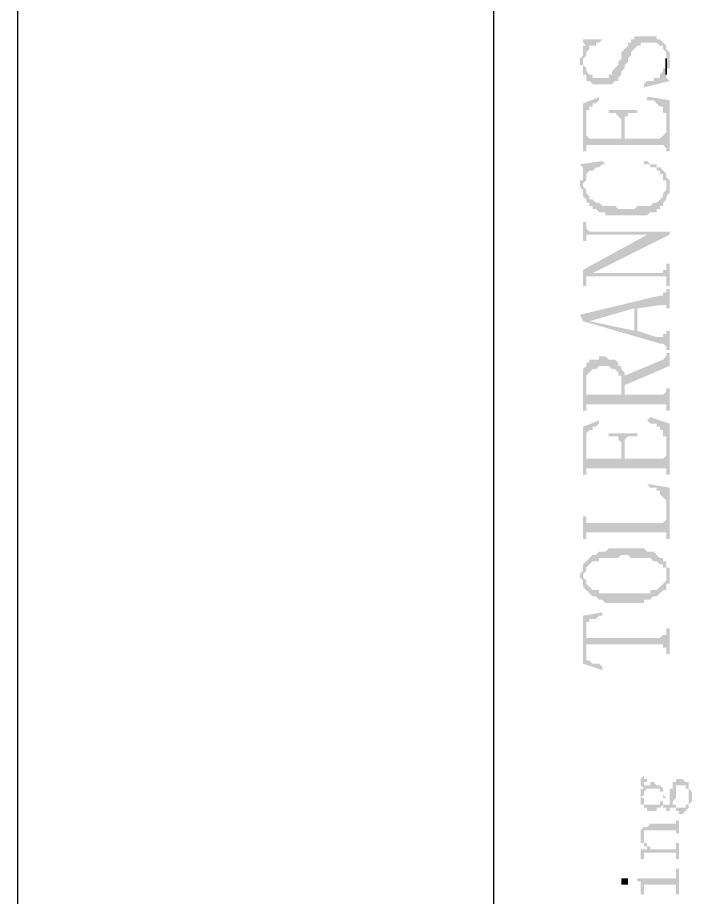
# Model space of a CAD drawing. Header units: millimetres. Extents: x 1448 to 2566, y 1057 to 1416.
# Drawn here: x 2146.13 to 2155.82, y 1131.71 to 1144.11 of the extents above; entities that cross this region are included whole.
import ezdxf

# ---------------------------------------------------------------- set-up
doc = ezdxf.new("R2010")
doc.units = ezdxf.units.MM

msp = doc.modelspace()

# ---------------------------------------------------------------- hatches: boundary and pattern name
at = {"transparency": 33554559}
for points in [[(2154.05303, 1143.49091), (2154.05303, 1143.44578), (2154.09817, 1143.44578), (2154.09817, 1143.31039), (2154.1433, 1143.31039), (2154.1433, 1143.22012), (2154.18843, 1143.22012), (2154.23356, 1143.17499), (2154.50436, 1143.17499), (2154.54949, 1143.22012), (2154.59462, 1143.22012), (2154.59462, 1143.26525), (2154.59462, 1143.26525), (2154.63975, 1143.31039), (2154.63975, 1143.35552), (2154.63975, 1143.35552), (2154.68488, 1143.40065), (2154.68488, 1143.44578), (2154.73002, 1143.49091), (2154.73002, 1143.53605), (2154.77515, 1143.58118), (2154.77515, 1143.62631), (2154.82028, 1143.67144), (2154.82028, 1143.67144), (2154.86541, 1143.71658), (2154.91054, 1143.71658), (2154.91054, 1143.76171), (2155.13621, 1143.76171), (2155.18134, 1143.71658), (2155.22647, 1143.71658), (2155.22647, 1143.67144), (2155.2716, 1143.62631), (2155.2716, 1143.35552), (2155.2716, 1143.40065), (2155.31673, 1143.40065), (2155.31673, 1143.53605), (2155.31673, 1143.62631), (2155.31673, 1143.62631), (2155.2716, 1143.67144), (2155.2716, 1143.71658), (2155.2716, 1143.71658), (2155.22647, 1143.76171), (2155.22647, 1143.76171), (2155.18134, 1143.80684), (2155.13621, 1143.80684), (2155.13621, 1143.85197), (2154.82028, 1143.85197), (2154.82028, 1143.80684), (2154.77515, 1143.80684), (2154.77515, 1143.76171), (2154.73002, 1143.76171), (2154.73002, 1143.71658), (2154.68488, 1143.67144), (2154.68488, 1143.67144), (2154.63975, 1143.62631), (2154.63975, 1143.53605), (2154.59462, 1143.49091), (2154.59462, 1143.44578), (2154.54949, 1143.40065), (2154.54949, 1143.40065), (2154.50436, 1143.35552), (2154.50436, 1143.31039), (2154.45922, 1143.31039), (2154.45922, 1143.26525), (2154.23356, 1143.26525), (2154.23356, 1143.31039), (2154.18843, 1143.31039), (2154.1433, 1143.35552), (2154.1433, 1143.40065), (2154.09817, 1143.44578), (2154.09817, 1143.67144), (2154.09817, 1143.62631), (2154.09817, 1143.58118), (2154.05303, 1143.53605)], [(2154.05303, 1143.80684), (2154.09817, 1143.80684), (2154.09817, 1143.76171), (2154.09817, 1143.76171), (2154.1433, 1143.71658), (2154.1433, 1143.58118), (2154.1433, 1143.62631), (2154.18843, 1143.67144), (2154.18843, 1143.71658), (2154.27869, 1143.71658), (2154.27869, 1143.76171), (2154.32383, 1143.76171), (2154.36896, 1143.80684), (2154.36896, 1143.80684)], [(2154.09817, 1143.67144), (2154.09817, 1143.49091), (2154.09817, 1143.53605), (2154.1433, 1143.58118), (2154.1433, 1143.71658), (2154.09817, 1143.71658)], [(2154.95568, 1143.17499), (2154.95568, 1143.12986), (2155.31673, 1143.22012), (2155.31673, 1143.22012), (2155.2716, 1143.26525), (2155.2716, 1143.44578), (2155.2716, 1143.40065), (2155.22647, 1143.40065), (2155.22647, 1143.35552), (2155.18134, 1143.31039), (2155.18134, 1143.26525), (2155.09107, 1143.26525), (2155.09107, 1143.22012), (2155.00081, 1143.22012)], [(2154.09817, 1142.9042), (2154.09817, 1142.22721), (2154.1433, 1142.22721), (2154.1433, 1142.67854), (2154.1433, 1142.81393), (2154.18843, 1142.81393), (2154.18843, 1142.85906), (2154.23356, 1142.85906), (2154.23356, 1142.9042), (2154.27869, 1142.9042), (2154.32383, 1142.94933), (2154.32383, 1142.99446)], [(2155.00081, 1142.99446), (2155.00081, 1142.94933), (2155.09107, 1142.94933), (2155.13621, 1142.9042), (2155.13621, 1142.9042), (2155.18134, 1142.85906), (2155.22647, 1142.85906), (2155.22647, 1142.7688), (2155.2716, 1142.7688), (2155.2716, 1142.22721), (2155.31673, 1142.22721), (2155.31673, 1142.94933), (2155.04594, 1142.99446)], [(2154.45922, 1142.81393), (2154.45922, 1142.7688), (2154.54949, 1142.7688), (2154.59462, 1142.72367), (2154.59462, 1142.72367), (2154.63975, 1142.67854), (2154.63975, 1142.40774), (2154.68488, 1142.6334), (2154.68488, 1142.72367), (2154.73002, 1142.72367), (2154.73002, 1142.7688), (2154.86541, 1142.7688), (2154.86541, 1142.81393)], [(2154.1433, 1142.22721), (2154.1433, 1142.31748), (2155.22647, 1142.31748), (2155.2716, 1142.27235), (2155.2716, 1142.49801), (2155.2716, 1142.49801), (2155.22647, 1142.45287), (2155.22647, 1142.45287), (2155.18134, 1142.40774), (2154.68488, 1142.40774), (2154.68488, 1142.6334), (2154.63975, 1142.40774), (2154.18843, 1142.40774), (2154.1433, 1142.45287), (2154.1433, 1142.67854)], [(2154.05303, 1142.04669), (2154.09817, 1142.00155), (2154.09817, 1141.59536), (2154.09817, 1141.77589), (2154.1433, 1141.82102), (2154.1433, 1141.86616), (2154.1433, 1141.91129), (2154.18843, 1141.95642), (2154.23356, 1141.95642), (2154.27869, 1142.00155), (2154.32383, 1142.00155), (2154.36896, 1142.04669), (2154.41409, 1142.04669), (2154.36896, 1142.09182)], [(2154.95568, 1142.04669), (2155.04594, 1142.04669), (2155.04594, 1142.00155), (2155.13621, 1142.00155), (2155.13621, 1141.95642), (2155.18134, 1141.95642), (2155.18134, 1141.91129), (2155.22647, 1141.91129), (2155.22647, 1141.82102), (2155.2716, 1141.82102), (2155.2716, 1141.73076), (2155.2716, 1141.91129), (2155.22647, 1141.95642), (2155.22647, 1141.95642), (2155.18134, 1142.00155), (2155.13621, 1142.00155), (2155.13621, 1142.04669), (2155.04594, 1142.04669), (2155.00081, 1142.09182), (2154.95568, 1142.09182)], [(2154.05303, 1141.77589), (2154.05303, 1141.73076), (2154.05303, 1141.73076), (2154.09817, 1141.68563), (2154.09817, 1141.59536), (2154.09817, 1141.95642), (2154.09817, 1141.82102), (2154.05303, 1141.82102)], [(2154.09817, 1141.59536), (2154.1433, 1141.55023), (2154.1433, 1141.5051), (2154.18843, 1141.5051), (2154.18843, 1141.45997), (2154.23356, 1141.45997), (2154.23356, 1141.41484), (2154.27869, 1141.41484), (2154.32383, 1141.3697), (2154.41409, 1141.3697), (2154.41409, 1141.32457), (2155.00081, 1141.32457), (2155.04594, 1141.3697), (2155.13621, 1141.3697), (2155.13621, 1141.41484), (2155.18134, 1141.41484), (2155.18134, 1141.45997), (2155.22647, 1141.45997), (2155.22647, 1141.5051), (2155.2716, 1141.55023), (2155.2716, 1141.59536), (2155.31673, 1141.6405), (2155.31673, 1141.73076), (2155.31673, 1141.82102), (2155.31673, 1141.82102), (2155.2716, 1141.86616), (2155.2716, 1141.91129), (2155.2716, 1141.73076), (2155.2716, 1141.68563), (2155.22647, 1141.6405), (2155.22647, 1141.59536), (2155.22647, 1141.59536), (2155.18134, 1141.55023), (2155.18134, 1141.55023), (2155.13621, 1141.5051), (2155.09107, 1141.5051), (2155.04594, 1141.45997), (2154.86541, 1141.45997), (2154.82028, 1141.41484), (2154.59462, 1141.41484), (2154.54949, 1141.45997), (2154.36896, 1141.45997), (2154.32383, 1141.5051), (2154.27869, 1141.5051), (2154.23356, 1141.55023), (2154.18843, 1141.55023), (2154.18843, 1141.59536), (2154.1433, 1141.6405), (2154.1433, 1141.68563), (2154.09817, 1141.73076), (2154.09817, 1141.73076)], [(2154.09817, 1141.23431), (2154.09817, 1140.96351), (2154.1433, 1140.96351), (2154.1433, 1141.00865), (2154.1433, 1141.05378), (2155.31673, 1141.05378), (2155.31673, 1141.09891), (2154.18843, 1141.09891), (2154.1433, 1141.14404), (2154.1433, 1141.23431)], [(2154.09817, 1140.55732), (2154.09817, 1140.33166), (2154.1433, 1140.33166), (2154.1433, 1140.42193), (2154.1433, 1140.46706), (2154.18843, 1140.46706), (2154.23356, 1140.51219), (2155.31673, 1141.05378), (2155.00081, 1141.05378)], [(2154.18843, 1140.46706), (2155.2716, 1140.46706), (2155.2716, 1140.33166), (2155.31673, 1140.33166), (2155.31673, 1140.64759), (2155.2716, 1140.64759), (2155.2716, 1140.55732), (2155.22647, 1140.55732), (2155.22647, 1140.51219), (2154.23356, 1140.51219)], [(2154.05303, 1139.92547), (2154.09817, 1139.83521), (2154.18843, 1139.83521), (2154.82028, 1140.01574), (2154.82028, 1139.69981), (2154.86541, 1140.01574), (2155.18134, 1140.06087), (2155.2716, 1140.06087), (2155.2716, 1140.01574), (2155.31673, 1140.01574), (2155.31673, 1140.28653), (2155.2716, 1140.28653), (2155.2716, 1140.2414), (2155.22647, 1140.2414), (2155.22647, 1140.19627), (2155.18134, 1140.19627)], [(2154.09817, 1139.83521), (2155.18134, 1139.51928), (2155.22647, 1139.51928), (2155.2716, 1139.47415), (2155.2716, 1139.42902), (2155.31673, 1139.42902), (2155.31673, 1139.69981), (2155.2716, 1139.69981), (2155.2716, 1139.65468), (2155.22647, 1139.65468), (2155.22647, 1139.60955), (2155.13621, 1139.60955), (2154.86541, 1139.69981), (2154.86541, 1140.01574), (2154.82028, 1139.69981), (2154.18843, 1139.83521), (2154.18843, 1139.83521)], [(2154.68488, 1139.06796), (2154.68488, 1138.93257), (2155.31673, 1139.20336), (2155.31673, 1139.38389), (2155.2716, 1139.38389), (2155.2716, 1139.33876), (2155.2716, 1139.33876), (2155.22647, 1139.29362), (2155.22647, 1139.29362)], [(2154.09817, 1138.9777), (2154.09817, 1138.57151), (2154.1433, 1138.57151), (2154.1433, 1139.02283), (2154.1433, 1139.06796), (2154.18843, 1139.11309), (2154.18843, 1139.11309), (2154.23356, 1139.15823), (2154.27869, 1139.15823), (2154.32383, 1139.20336), (2154.45922, 1139.20336), (2154.50436, 1139.15823), (2154.54949, 1139.15823), (2154.59462, 1139.11309), (2154.59462, 1139.06796), (2154.63975, 1139.06796), (2154.63975, 1138.79717), (2154.63975, 1139.20336), (2154.59462, 1139.20336), (2154.59462, 1139.24849), (2154.59462, 1139.24849), (2154.54949, 1139.29362), (2154.45922, 1139.29362), (2154.41409, 1139.33876), (2154.32383, 1139.33876), (2154.32383, 1139.29362), (2154.18843, 1139.29362), (2154.18843, 1139.24849), (2154.1433, 1139.24849), (2154.1433, 1139.20336), (2154.1433, 1139.20336), (2154.09817, 1139.15823), (2154.09817, 1139.11309), (2154.09817, 1139.02283)], [(2154.1433, 1138.61664), (2154.1433, 1138.66177), (2155.2716, 1138.66177), (2155.2716, 1138.57151), (2155.31673, 1138.57151), (2155.31673, 1138.88743), (2155.2716, 1138.88743), (2155.2716, 1138.8423), (2155.2716, 1138.8423), (2155.22647, 1138.79717), (2154.68488, 1138.79717), (2154.68488, 1139.06796), (2154.68488, 1139.11309), (2154.63975, 1139.15823), (2154.63975, 1138.79717), (2154.1433, 1138.79717), (2154.1433, 1138.8423), (2154.1433, 1138.93257)], [(2155.00081, 1138.43611), (2155.00081, 1138.43611), (2155.04594, 1138.39098), (2155.13621, 1138.39098), (2155.13621, 1138.34585), (2155.18134, 1138.34585), (2155.18134, 1138.30072), (2155.22647, 1138.30072), (2155.22647, 1138.21045), (2155.2716, 1138.21045), (2155.2716, 1137.66886), (2155.31673, 1137.66886), (2155.31673, 1138.39098), (2155.04594, 1138.48124)], [(2154.09817, 1138.34585), (2154.09817, 1137.66886), (2154.1433, 1137.66886), (2154.1433, 1138.16532), (2154.1433, 1138.25558), (2154.18843, 1138.30072), (2154.23356, 1138.30072), (2154.23356, 1138.34585), (2154.27869, 1138.34585), (2154.32383, 1138.39098), (2154.32383, 1138.43611)], [(2154.45922, 1138.25558), (2154.45922, 1138.21045), (2154.59462, 1138.21045), (2154.59462, 1138.16532), (2154.59462, 1138.16532), (2154.63975, 1138.12019), (2154.63975, 1137.89453), (2154.68488, 1138.07505), (2154.68488, 1138.16532), (2154.73002, 1138.21045), (2154.86541, 1138.21045), (2154.86541, 1138.25558)], [(2154.1433, 1137.714), (2154.1433, 1137.75913), (2155.2716, 1137.75913), (2155.2716, 1137.714), (2155.2716, 1137.93966), (2155.2716, 1137.93966), (2155.22647, 1137.89453), (2154.68488, 1137.89453), (2154.68488, 1138.07505), (2154.63975, 1137.89453), (2154.1433, 1137.89453), (2154.1433, 1138.12019)], [(2155.00081, 1137.53347), (2155.00081, 1137.53347), (2155.04594, 1137.48834), (2155.13621, 1137.48834), (2155.13621, 1137.4432), (2155.18134, 1137.4432), (2155.18134, 1137.39807), (2155.18134, 1137.39807), (2155.22647, 1137.35294), (2155.22647, 1137.35294), (2155.2716, 1137.30781), (2155.2716, 1136.76622), (2155.31673, 1136.76622), (2155.31673, 1137.48834), (2155.04594, 1137.53347)], [(2154.09817, 1137.08215), (2154.09817, 1136.76622), (2154.1433, 1136.76622), (2154.1433, 1136.81135), (2154.1433, 1136.85649), (2155.2716, 1136.85649), (2155.2716, 1136.81135), (2155.2716, 1137.03701), (2155.2716, 1137.03701), (2155.22647, 1136.99188), (2154.1433, 1136.99188), (2154.1433, 1137.08215)], [(2154.09817, 1136.40516), (2154.09817, 1136.26977), (2154.09817, 1136.26977), (2154.1433, 1136.3149), (2154.1433, 1136.36003), (2154.1433, 1136.36003), (2154.18843, 1136.40516), (2154.18843, 1136.40516), (2154.23356, 1136.4503), (2154.32383, 1136.4503), (2154.32383, 1136.49543), (2154.59462, 1136.49543), (2154.63975, 1136.54056), (2154.73002, 1136.54056), (2154.77515, 1136.49543), (2155.04594, 1136.49543), (2155.09107, 1136.4503), (2155.13621, 1136.4503), (2155.18134, 1136.40516), (2155.22647, 1136.40516), (2155.22647, 1136.36003), (2155.2716, 1136.36003), (2155.2716, 1136.26977), (2155.2716, 1136.4503), (2155.22647, 1136.4503), (2155.22647, 1136.49543), (2155.18134, 1136.49543), (2155.13621, 1136.54056), (2155.13621, 1136.54056), (2155.09107, 1136.58569), (2155.00081, 1136.58569), (2154.95568, 1136.63082), (2154.45922, 1136.63082), (2154.41409, 1136.58569), (2154.32383, 1136.58569), (2154.27869, 1136.54056), (2154.23356, 1136.54056), (2154.18843, 1136.49543), (2154.18843, 1136.49543), (2154.1433, 1136.4503), (2154.1433, 1136.4503)], [(2154.05303, 1136.26977), (2154.05303, 1136.22464), (2154.09817, 1136.1795), (2154.09817, 1136.13437), (2154.09817, 1136.08924), (2154.1433, 1136.04411), (2154.1433, 1136.04411), (2154.18843, 1135.99897), (2154.18843, 1135.99897), (2154.23356, 1135.95384), (2154.27869, 1135.95384), (2154.32383, 1135.90871), (2154.36896, 1135.90871), (2154.41409, 1135.86358), (2154.95568, 1135.86358), (2154.95568, 1135.90871), (2155.04594, 1135.90871), (2155.09107, 1135.95384), (2155.13621, 1135.95384), (2155.18134, 1135.99897), (2155.18134, 1135.99897), (2155.22647, 1136.04411), (2155.2716, 1136.04411), (2155.2716, 1136.13437), (2155.31673, 1136.13437), (2155.31673, 1136.26977), (2155.31673, 1136.36003), (2155.2716, 1136.36003), (2155.2716, 1136.40516), (2155.2716, 1136.22464), (2155.2716, 1136.1795), (2155.22647, 1136.13437), (2155.22647, 1136.13437), (2155.18134, 1136.08924), (2155.18134, 1136.08924), (2155.13621, 1136.04411), (2155.04594, 1136.04411), (2155.04594, 1135.99897), (2154.32383, 1135.99897), (2154.32383, 1136.04411), (2154.23356, 1136.04411), (2154.18843, 1136.08924), (2154.18843, 1136.08924), (2154.1433, 1136.13437), (2154.1433, 1136.1795), (2154.1433, 1136.1795), (2154.09817, 1136.22464), (2154.09817, 1136.40516), (2154.09817, 1136.36003), (2154.09817, 1136.3149)], [(2154.09817, 1135.68305), (2154.1433, 1135.45739), (2154.1433, 1135.59278), (2154.18843, 1135.59278), (2154.18843, 1135.63792), (2154.27869, 1135.63792), (2154.32383, 1135.68305), (2154.36896, 1135.68305), (2154.36896, 1135.72818)], [(2154.09817, 1135.68305), (2154.09817, 1135.00607), (2154.36896, 1134.9158), (2154.36896, 1134.96093), (2154.36896, 1134.96093), (2154.32383, 1135.00607), (2154.23356, 1135.00607), (2154.18843, 1135.0512), (2154.1433, 1135.0512), (2154.1433, 1135.14146), (2154.1433, 1135.45739)], [(2154.1433, 1135.45739), (2154.1433, 1135.1866), (2154.1433, 1135.27686), (2155.22647, 1135.27686), (2155.22647, 1135.23173), (2155.2716, 1135.23173), (2155.2716, 1135.14146), (2155.31673, 1135.14146), (2155.31673, 1135.50252), (2155.2716, 1135.50252), (2155.2716, 1135.41226), (2155.22647, 1135.41226), (2155.18134, 1135.36712), (2154.1433, 1135.36712), (2154.1433, 1135.41226), (2154.1433, 1135.41226)], [(2154.91054, 1133.38131), (2154.91054, 1133.33618), (2154.91054, 1133.29104), (2154.91054, 1133.29104), (2154.95568, 1133.24591), (2154.95568, 1133.33618), (2155.00081, 1133.33618), (2155.00081, 1133.38131), (2154.95568, 1133.38131), (2154.95568, 1133.42644), (2154.95568, 1133.42644), (2154.91054, 1133.38131)], [(2154.91054, 1133.02025), (2154.95568, 1133.02025), (2154.95568, 1132.97512), (2155.00081, 1132.97512), (2155.00081, 1132.92999), (2155.13621, 1132.92999), (2155.13621, 1132.97512), (2155.18134, 1132.97512), (2155.22647, 1133.02025), (2155.22647, 1132.97512), (2155.2716, 1132.97512), (2155.2716, 1132.92999), (2155.31673, 1132.92999), (2155.31673, 1132.97512), (2155.36187, 1132.97512), (2155.36187, 1133.02025), (2155.36187, 1132.97512), (2155.407, 1132.97512), (2155.407, 1132.92999), (2155.45213, 1132.92999), (2155.45213, 1132.88485), (2155.49726, 1132.88485), (2155.5424, 1132.92999), (2155.5424, 1132.92999), (2155.58753, 1132.97512), (2155.58753, 1133.02025), (2155.58753, 1133.02025), (2155.63266, 1133.06538), (2155.63266, 1133.11052), (2155.63266, 1133.20078), (2155.63266, 1133.20078), (2155.58753, 1133.24591), (2155.58753, 1133.29104), (2155.58753, 1133.11052), (2155.58753, 1133.06538), (2155.58753, 1133.02025), (2155.5424, 1133.02025), (2155.5424, 1132.97512), (2155.407, 1132.97512), (2155.407, 1133.02025), (2155.36187, 1133.02025), (2155.36187, 1133.33618), (2155.36187, 1133.29104), (2155.36187, 1133.24591), (2155.31673, 1133.24591), (2155.31673, 1133.15565), (2155.31673, 1133.06538), (2155.31673, 1133.02025), (2155.22647, 1133.02025), (2155.22647, 1133.11052), (2155.22647, 1133.06538), (2155.18134, 1133.06538), (2155.18134, 1133.02025), (2154.95568, 1133.02025), (2154.95568, 1133.06538), (2154.95568, 1133.11052), (2154.91054, 1133.11052)], [(2154.91054, 1133.11052), (2154.91054, 1133.06538), (2154.91054, 1133.02025), (2154.91054, 1133.11052), (2154.91054, 1133.11052), (2154.95568, 1133.15565), (2154.95568, 1133.20078), (2154.95568, 1133.20078), (2155.00081, 1133.24591), (2155.18134, 1133.24591), (2155.18134, 1133.20078), (2155.22647, 1133.20078), (2155.22647, 1133.15565), (2155.22647, 1133.02025), (2155.22647, 1133.06538), (2155.22647, 1133.11052), (2155.2716, 1133.11052), (2155.22647, 1133.15565), (2155.22647, 1133.20078), (2155.22647, 1133.24591), (2155.22647, 1133.24591), (2155.18134, 1133.29104), (2155.13621, 1133.29104), (2155.09107, 1133.33618), (2155.04594, 1133.33618), (2155.04594, 1133.29104), (2154.95568, 1133.29104), (2154.95568, 1133.33618), (2154.95568, 1133.24591), (2154.91054, 1133.24591), (2154.91054, 1133.20078), (2154.91054, 1133.15565), (2154.91054, 1133.15565)], [(2155.36187, 1133.33618), (2155.36187, 1133.02025), (2155.36187, 1133.06538), (2155.36187, 1133.06538), (2155.407, 1133.11052), (2155.407, 1133.15565), (2155.407, 1133.20078), (2155.407, 1133.24591), (2155.407, 1133.29104), (2155.5424, 1133.29104), (2155.5424, 1133.24591), (2155.58753, 1133.24591), (2155.58753, 1133.20078), (2155.58753, 1133.15565), (2155.58753, 1133.29104), (2155.58753, 1133.33618), (2155.5424, 1133.33618), (2155.49726, 1133.38131), (2155.407, 1133.38131), (2155.407, 1133.33618)], [(2154.95568, 1132.70433), (2154.95568, 1132.56893), (2154.95568, 1132.61406), (2154.95568, 1132.65919), (2155.407, 1132.65919), (2155.407, 1132.61406), (2155.45213, 1132.61406), (2155.45213, 1132.79459), (2155.407, 1132.79459), (2155.407, 1132.74946), (2155.04594, 1132.74946), (2155.00081, 1132.70433)], [(2154.91054, 1132.56893), (2154.91054, 1132.5238), (2154.91054, 1132.47866), (2154.95568, 1132.47866), (2154.95568, 1132.43353), (2155.00081, 1132.43353), (2155.00081, 1132.3884), (2155.00081, 1132.43353), (2155.00081, 1132.47866), (2154.95568, 1132.47866), (2154.95568, 1132.5238), (2154.95568, 1132.56893), (2154.95568, 1132.70433), (2154.91054, 1132.65919), (2154.91054, 1132.61406), (2154.91054, 1132.61406)], [(2154.91054, 1132.3884), (2154.91054, 1132.34327), (2154.91054, 1132.253), (2154.95568, 1132.253), (2154.95568, 1132.34327), (2155.407, 1132.34327), (2155.407, 1132.29814), (2155.407, 1132.253), (2155.45213, 1132.253), (2155.45213, 1132.47866), (2155.407, 1132.47866), (2155.407, 1132.43353), (2155.407, 1132.3884), (2155.04594, 1132.3884), (2155.04594, 1132.43353), (2155.00081, 1132.43353), (2155.00081, 1132.3884)], [(2154.86541, 1131.98221), (2154.86541, 1131.93708), (2154.91054, 1131.93708), (2154.91054, 1131.89195), (2154.91054, 1131.84681), (2154.91054, 1131.75655), (2154.95568, 1131.75655), (2154.95568, 1131.84681), (2154.95568, 1131.89195), (2155.407, 1131.89195), (2155.407, 1131.75655), (2155.45213, 1131.75655), (2155.45213, 1132.11761), (2155.407, 1132.11761), (2155.407, 1131.98221), (2155.36187, 1131.98221)], [(2154.63975, 1131.93708), (2154.63975, 1131.89195), (2154.73002, 1131.89195), (2154.73002, 1131.93708), (2154.73002, 1131.98221), (2154.63975, 1131.98221)]]:
    msp.add_hatch(color=256, dxfattribs=at).paths.add_polyline_path(points)

# ---------------------------------------------------------------- linework, layer by layer
msp.add_line((2152.83439, 1409.56132), (2152.83439, 1122.82038))
for points in [[(2566.12792, 1118.56132), (2566.12792, 1415.56132), (2146.12793, 1415.56132), (2146.12793, 1118.56132)], [(2155.2716, 1143.44578), (2155.2716, 1143.31039), (2155.2716, 1143.53605), (2155.2716, 1143.49091)]]:
    msp.add_lwpolyline(points, close=True)

doc.saveas('drawing.dxf')
